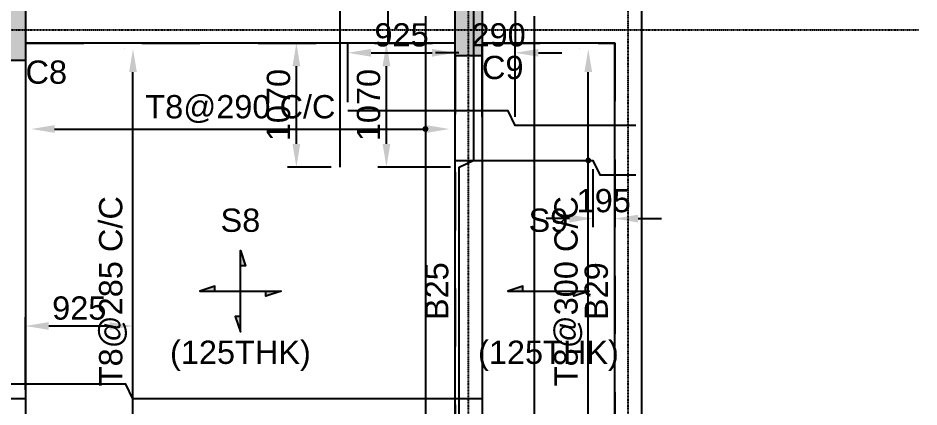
# Model space of a CAD drawing. Header units: inches. Extents: x -816171 to 9366335, y -450961 to 689132.
# Drawn here: x 6772658 to 6780404, y 263344 to 266688 of the extents above; entities that cross this region are included whole.
import ezdxf
from ezdxf.enums import TextEntityAlignment as Align

# ---------------------------------------------------------------- set-up
doc = ezdxf.new("R2010")
doc.units = ezdxf.units.IN
doc.header["$MEASUREMENT"] = 0
doc.linetypes.add('SCCenter', pattern=[1.2, 0.5, -0.3, 0.1, -0.3])
doc.linetypes.add('SCHidden', pattern=[1000, 500, -500])
for name, color, linetype in [('BarLabels', 31, 'Continuous'), ('Beam', 3, 'Continuous'), ('Beam Nos', 7, 'Continuous'), ('Column', 2, 'Continuous'), ('Column Nos', 7, 'Continuous'), ('Dimension', 31, 'Continuous'), ('Grid Line', 8, 'Continuous'), ('Plan Reinforcement', 4, 'Continuous'), ('Slab', 251, 'Continuous'), ('Slab Nos', 7, 'Continuous')]:
    doc.layers.add(name, color=color, linetype=linetype)
doc.styles.add('SC-BBS1', font='SansSerif')
doc.styles.add('SC-BBS2', font='SansSerif')
doc.dimstyles.new('SCDim', dxfattribs={"dimtxt": 200, "dimasz": 200, "dimexe": 75, "dimexo": 75, "dimgap": 50, "dimtad": 1, "dimtoh": 1, "dimdec": 0, "dimzin": 0, "dimdsep": 46, "dimtxsty": 'SC-BBS2', "dimcen": 0.09, "dimclrd": 8, "dimclre": 8, "dimclrt": 31, "dimadec": 0, "dimazin": 0, "dimtfac": 1, "dimtdec": 0, "dimtix": 1, "dimtofl": 0, "dimtmove": 0, "dimatfit": 3, "dimfxl": 1, "dimtolj": 1, "dimtzin": 0, "dimarcsym": 0})

# ---------------------------------------------------------------- blocks, each defined once
blk = doc.blocks.new('*D2598')
at = {"layer": 'DEFPOINTS', "color": 0, "transparency": 16777216}
for p in [(6775051.2, 266473), (6775426.2, 266473), (6775426.2, 265406.5)]:
    blk.add_point(p, dxfattribs=at)
at = {"layer": 'Dimension', "color": 8, "lineweight": -2, "transparency": 16777216}
for p, q in [((6775351.2, 266473), (6774976.2, 266473)), ((6775051.2, 265606.5), (6775051.2, 266273)), ((6775351.2, 265406.5), (6774976.2, 265406.5))]:
    blk.add_line(p, q, dxfattribs=at)
at = {"layer": 'Dimension', "color": 8, "transparency": 16777216}
for points in [[(6775017.8, 266273), (6775084.5, 266273), (6775051.2, 266473)], [(6775017.8, 265606.5), (6775084.5, 265606.5), (6775051.2, 265406.5)]]:
    blk.add_solid(points, dxfattribs=at)
at = {"layer": 'Dimension', "color": 31, "transparency": 16777216, "insert": (6774898.1, 265939.7), "char_height": 200, "attachment_point": 5, "rotation": 90, "style": 'SC-BBS2'}
blk.add_mtext('\\A1;1070', dxfattribs=at)
blk = doc.blocks.new('*D2539')
at = {"layer": 'BarLabels', "color": 8, "lineweight": -2, "transparency": 16777216}
blk.add_line((6772972.4, 265734), (6776167.4, 265734), dxfattribs=at)
at = {"layer": 'BarLabels', "color": 8, "transparency": 16777216}
for points in [[(6772972.4, 265767.3), (6772972.4, 265700.7), (6772772.4, 265734)], [(6776167.4, 265767.3), (6776167.4, 265700.7), (6776367.4, 265734)]]:
    blk.add_solid(points, dxfattribs=at)
at = {"layer": 'DEFPOINTS', "color": 0, "transparency": 16777216}
for p in [(6772772.4, 265734), (6776367.4, 265734), (6776367.4, 265734)]:
    blk.add_point(p, dxfattribs=at)
at = {"layer": 'BarLabels', "color": 31, "transparency": 16777216, "insert": (6774569.9, 265905.5), "char_height": 200, "attachment_point": 5, "style": 'SC-BBS2'}
blk.add_mtext('\\A1;T8@290 C/C', dxfattribs=at)
blk = doc.blocks.new('*D2540')
at = {"layer": 'DEFPOINTS', "color": 0, "transparency": 16777216}
for p in [(6775825.6, 266473), (6776450.6, 266473), (6776450.6, 265406.5)]:
    blk.add_point(p, dxfattribs=at)
at = {"layer": 'Dimension', "color": 8, "lineweight": -2, "transparency": 16777216}
for p, q in [((6776375.6, 266473), (6775750.6, 266473)), ((6775825.6, 265606.5), (6775825.6, 266273)), ((6776375.6, 265406.5), (6775750.6, 265406.5))]:
    blk.add_line(p, q, dxfattribs=at)
at = {"layer": 'Dimension', "color": 8, "transparency": 16777216}
for points in [[(6775792.3, 266273), (6775858.9, 266273), (6775825.6, 266473)], [(6775792.3, 265606.5), (6775858.9, 265606.5), (6775825.6, 265406.5)]]:
    blk.add_solid(points, dxfattribs=at)
at = {"layer": 'Dimension', "color": 31, "transparency": 16777216, "insert": (6775672.6, 265939.7), "char_height": 200, "attachment_point": 5, "rotation": 90, "style": 'SC-BBS2'}
blk.add_mtext('\\A1;1070', dxfattribs=at)
blk = doc.blocks.new('*D2542')
at = {"layer": 'BarLabels', "color": 8, "lineweight": -2, "transparency": 16777216}
blk.add_line((6772972.4, 265734), (6776167.4, 265734), dxfattribs=at)
at = {"layer": 'BarLabels', "color": 8, "transparency": 16777216}
for points in [[(6772972.4, 265767.3), (6772972.4, 265700.7), (6772772.4, 265734)], [(6776167.4, 265767.3), (6776167.4, 265700.7), (6776367.4, 265734)]]:
    blk.add_solid(points, dxfattribs=at)
at = {"layer": 'DEFPOINTS', "color": 0, "transparency": 16777216}
for p in [(6772772.4, 265734), (6776367.4, 265734), (6776367.4, 265734)]:
    blk.add_point(p, dxfattribs=at)
at = {"layer": 'BarLabels', "color": 31, "transparency": 16777216, "insert": (6774569.9, 265905.5), "char_height": 200, "attachment_point": 5, "style": 'SC-BBS2'}
blk.add_mtext('\\A1;T8@290 C/C', dxfattribs=at)
blk = doc.blocks.new('*D2545')
at = {"layer": 'BarLabels', "color": 8, "lineweight": -2, "transparency": 16777216}
for p, q in [((6773571.2, 266423), (6773571.2, 266423)), ((6773646.2, 262457), (6773646.2, 266223)), ((6773571.2, 262257), (6773571.2, 262257))]:
    blk.add_line(p, q, dxfattribs=at)
at = {"layer": 'BarLabels', "color": 8, "transparency": 16777216}
for points in [[(6773612.8, 266223), (6773679.5, 266223), (6773646.2, 266423)], [(6773612.8, 262457), (6773679.5, 262457), (6773646.2, 262257)]]:
    blk.add_solid(points, dxfattribs=at)
at = {"layer": 'DEFPOINTS', "color": 0, "transparency": 16777216}
for p in [(6773646.2, 266423), (6773646.2, 266423), (6773646.2, 262257)]:
    blk.add_point(p, dxfattribs=at)
at = {"layer": 'BarLabels', "color": 31, "transparency": 16777216, "insert": (6773474.6, 264340), "char_height": 200, "attachment_point": 5, "rotation": 90, "style": 'SC-BBS2'}
blk.add_mtext('\\A1;T8@285 C/C', dxfattribs=at)
blk = doc.blocks.new('*D2546')
at = {"layer": 'DEFPOINTS', "color": 0, "transparency": 16777216}
for p in [(6773646.2, 264040.7), (6772722.4, 263415.7), (6773646.2, 263415.7)]:
    blk.add_point(p, dxfattribs=at)
at = {"layer": 'Dimension', "color": 8, "lineweight": -2, "transparency": 16777216}
for p, q in [((6772722.4, 263490.7), (6772722.4, 264115.7)), ((6773646.2, 263490.7), (6773646.2, 264115.7)), ((6772922.4, 264040.7), (6773446.2, 264040.7))]:
    blk.add_line(p, q, dxfattribs=at)
at = {"layer": 'Dimension', "color": 8, "transparency": 16777216}
for points in [[(6772922.4, 264074.1), (6772922.4, 264007.4), (6772722.4, 264040.7)], [(6773446.2, 264074.1), (6773446.2, 264007.4), (6773646.2, 264040.7)]]:
    blk.add_solid(points, dxfattribs=at)
at = {"layer": 'Dimension', "color": 31, "transparency": 16777216, "insert": (6773184.3, 264193.7), "char_height": 200, "attachment_point": 5, "style": 'SC-BBS2'}
blk.add_mtext('\\A1;925', dxfattribs=at)
blk = doc.blocks.new('*D2548')
at = {"layer": 'BarLabels', "color": 8, "lineweight": -2, "transparency": 16777216}
for p, q in [((6773571.2, 266423), (6773571.2, 266423)), ((6773646.2, 262457), (6773646.2, 266223)), ((6773571.2, 262257), (6773571.2, 262257))]:
    blk.add_line(p, q, dxfattribs=at)
at = {"layer": 'BarLabels', "color": 8, "transparency": 16777216}
for points in [[(6773612.8, 266223), (6773679.5, 266223), (6773646.2, 266423)], [(6773612.8, 262457), (6773679.5, 262457), (6773646.2, 262257)]]:
    blk.add_solid(points, dxfattribs=at)
at = {"layer": 'DEFPOINTS', "color": 0, "transparency": 16777216}
for p in [(6773646.2, 266423), (6773646.2, 266423), (6773646.2, 262257)]:
    blk.add_point(p, dxfattribs=at)
at = {"layer": 'BarLabels', "color": 31, "transparency": 16777216, "insert": (6773474.6, 264340), "char_height": 200, "attachment_point": 5, "rotation": 90, "style": 'SC-BBS2'}
blk.add_mtext('\\A1;T8@285 C/C', dxfattribs=at)
blk = doc.blocks.new('*D2549')
at = {"layer": 'DEFPOINTS', "color": 0, "transparency": 16777216}
for p in [(6777599.1, 265464), (6777789.4, 265464), (6777789.4, 264964)]:
    blk.add_point(p, dxfattribs=at)
at = {"layer": 'Dimension', "color": 8, "lineweight": -2, "transparency": 16777216}
for p, q in [((6777599.1, 265389), (6777599.1, 264889)), ((6777789.4, 265389), (6777789.4, 264889)), ((6777399.1, 264964), (6777199.1, 264964)), ((6777989.4, 264964), (6778189.4, 264964))]:
    blk.add_line(p, q, dxfattribs=at)
at = {"layer": 'Dimension', "color": 8, "transparency": 16777216}
for points in [[(6777399.1, 264997.3), (6777399.1, 264930.7), (6777599.1, 264964)], [(6777989.4, 264997.3), (6777989.4, 264930.7), (6777789.4, 264964)]]:
    blk.add_solid(points, dxfattribs=at)
at = {"layer": 'Dimension', "color": 31, "transparency": 16777216, "insert": (6777694.2, 265117), "char_height": 200, "attachment_point": 5, "style": 'SC-BBS2'}
blk.add_mtext('\\A1;195', dxfattribs=at)
blk = doc.blocks.new('*D2550')
at = {"layer": 'BarLabels', "color": 8, "lineweight": -2, "transparency": 16777216}
for p, q in [((6777486, 266423), (6777486, 266423)), ((6777561, 262457), (6777561, 266223)), ((6777486, 262257), (6777486, 262257))]:
    blk.add_line(p, q, dxfattribs=at)
at = {"layer": 'BarLabels', "color": 8, "transparency": 16777216}
for points in [[(6777527.7, 266223), (6777594.3, 266223), (6777561, 266423)], [(6777527.7, 262457), (6777594.3, 262457), (6777561, 262257)]]:
    blk.add_solid(points, dxfattribs=at)
at = {"layer": 'DEFPOINTS', "color": 0, "transparency": 16777216}
for p in [(6777561, 266423), (6777561, 266423), (6777561, 262257)]:
    blk.add_point(p, dxfattribs=at)
at = {"layer": 'BarLabels', "color": 31, "transparency": 16777216, "insert": (6777389.5, 264340), "char_height": 200, "attachment_point": 5, "rotation": 90, "style": 'SC-BBS2'}
blk.add_mtext('\\A1;T8@300 C/C', dxfattribs=at)
blk = doc.blocks.new('*D2551')
at = {"layer": 'DEFPOINTS', "color": 0, "transparency": 16777216}
for p in [(6776932.9, 266389), (6776647.4, 265764), (6776932.9, 265764)]:
    blk.add_point(p, dxfattribs=at)
at = {"layer": 'Dimension', "color": 8, "lineweight": -2, "transparency": 16777216}
for p, q in [((6776647.4, 265839), (6776647.4, 266464)), ((6776932.9, 265839), (6776932.9, 266464)), ((6776447.4, 266389), (6776247.4, 266389)), ((6777132.9, 266389), (6777332.9, 266389))]:
    blk.add_line(p, q, dxfattribs=at)
at = {"layer": 'Dimension', "color": 8, "transparency": 16777216}
for points in [[(6776447.4, 266422.3), (6776447.4, 266355.7), (6776647.4, 266389)], [(6777132.9, 266422.3), (6777132.9, 266355.7), (6776932.9, 266389)]]:
    blk.add_solid(points, dxfattribs=at)
at = {"layer": 'Dimension', "color": 31, "transparency": 16777216, "insert": (6776790.2, 266542), "char_height": 200, "attachment_point": 5, "style": 'SC-BBS2'}
blk.add_mtext('\\A1;290', dxfattribs=at)
blk = doc.blocks.new('*D2552')
at = {"layer": 'DEFPOINTS', "color": 0, "transparency": 16777216}
for p in [(6776417.4, 266389), (6775493.7, 265889), (6776417.4, 265889)]:
    blk.add_point(p, dxfattribs=at)
at = {"layer": 'Dimension', "color": 8, "lineweight": -2, "transparency": 16777216}
for p, q in [((6775493.7, 265964), (6775493.7, 266464)), ((6776417.4, 265964), (6776417.4, 266464)), ((6775693.7, 266389), (6776217.4, 266389))]:
    blk.add_line(p, q, dxfattribs=at)
at = {"layer": 'Dimension', "color": 8, "transparency": 16777216}
for points in [[(6775693.7, 266422.3), (6775693.7, 266355.7), (6775493.7, 266389)], [(6776217.4, 266422.3), (6776217.4, 266355.7), (6776417.4, 266389)]]:
    blk.add_solid(points, dxfattribs=at)
at = {"layer": 'Dimension', "color": 31, "transparency": 16777216, "insert": (6775955.5, 266542), "char_height": 200, "attachment_point": 5, "style": 'SC-BBS2'}
blk.add_mtext('\\A1;925', dxfattribs=at)
blk = doc.blocks.new('*D2553')
at = {"layer": 'BarLabels', "color": 8, "lineweight": -2, "transparency": 16777216}
for p, q in [((6777486, 266423), (6777486, 266423)), ((6777561, 262457), (6777561, 266223)), ((6777486, 262257), (6777486, 262257))]:
    blk.add_line(p, q, dxfattribs=at)
at = {"layer": 'BarLabels', "color": 8, "transparency": 16777216}
for points in [[(6777527.7, 266223), (6777594.3, 266223), (6777561, 266423)], [(6777527.7, 262457), (6777594.3, 262457), (6777561, 262257)]]:
    blk.add_solid(points, dxfattribs=at)
at = {"layer": 'DEFPOINTS', "color": 0, "transparency": 16777216}
for p in [(6777561, 266423), (6777561, 266423), (6777561, 262257)]:
    blk.add_point(p, dxfattribs=at)
at = {"layer": 'BarLabels', "color": 31, "transparency": 16777216, "insert": (6777389.5, 264340), "char_height": 200, "attachment_point": 5, "rotation": 90, "style": 'SC-BBS2'}
blk.add_mtext('\\A1;T8@300 C/C', dxfattribs=at)

msp = doc.modelspace()

# ---------------------------------------------------------------- hatches: boundary and pattern name
at = {"layer": 'Column'}
for points in [[(6772722.41552, 266322.98594), (6772492.41552, 266322.98594), (6772492.41552, 266852.98594), (6772722.41552, 266852.98594)], [(6776647.41552, 266362.98594), (6776417.41552, 266362.98594), (6776417.41552, 266812.98594), (6776647.41552, 266812.98594)]]:
    msp.add_hatch(color=256, dxfattribs=at).paths.add_polyline_path(points, flags=0)
at = {"layer": 'Slab Nos'}
for points in [[(6774569.91552, 264689.98594), (6774613.66552, 264558.73594), (6774569.91552, 264558.73594)], [(6774351.16552, 264339.98594), (6774351.16552, 264383.73594), (6774219.91552, 264339.98594)], [(6774919.91552, 264339.98594), (6774788.66552, 264296.23594), (6774788.66552, 264339.98594)], [(6776999.66552, 264339.98594), (6776999.66552, 264383.73594), (6776868.41552, 264339.98594)], [(6777568.41552, 264339.98594), (6777437.16552, 264296.23594), (6777437.16552, 264339.98594)], [(6774569.91552, 264121.23594), (6774526.16552, 264121.23594), (6774569.91552, 263989.98594)]]:
    msp.add_hatch(color=256, dxfattribs=at).paths.add_polyline_path(points, flags=0)

# ---------------------------------------------------------------- linework, layer by layer
at = {"layer": 'BarLabels', "color": 8, "const_width": 25}
for points in [[(6776148.09412, 265733.99594, 1), (6776173.09412, 265733.99594, 1)], [(6776148.09412, 265733.99594, 1), (6776173.09412, 265733.99594, 1)], [(6777548.51552, 265463.98594, 1), (6777573.51552, 265463.98594, 1)], [(6777548.51552, 265463.98594, 1), (6777573.51552, 265463.98594, 1)]]:
    msp.add_lwpolyline(points, format="xyb", close=True, dxfattribs=at)
at = {"layer": 'Beam'}
for p, q in [((6778019.41552, 271654.98594), (6778019.41552, 266472.98594)), ((6778019.41552, 266587.98594), (6778019.41552, 261976.98594))]:
    msp.add_line(p, q, dxfattribs=at)
at = {"layer": 'Beam', "linetype": 'SCHidden'}
for p, q in [((6772722.41552, 266472.98594), (6776417.41552, 266472.98594)), ((6776647.41552, 266472.98594), (6777789.41552, 266472.98594)), ((6777789.41552, 266472.98594), (6777789.41552, 262206.98594)), ((6776417.41552, 266362.98594), (6776417.41552, 262316.98594)), ((6776647.41552, 266362.98594), (6776647.41552, 262316.98594)), ((6772722.41552, 266322.98594), (6772722.41552, 262356.98594))]:
    msp.add_line(p, q, dxfattribs=at)
at = {"layer": 'Column'}
for points in [[(6772722.41552, 266322.98594), (6772492.41552, 266322.98594), (6772492.41552, 266852.98594), (6772722.41552, 266852.98594)], [(6776647.41552, 266362.98594), (6776417.41552, 266362.98594), (6776417.41552, 266812.98594), (6776647.41552, 266812.98594)]]:
    msp.add_lwpolyline(points, close=True, dxfattribs=at)
at = {"layer": 'Grid Line', "linetype": 'SCCenter'}
for p, q in [((6776532.41552, 257457.98594), (6776532.41552, 279145.98594)), ((6777904.41552, 257457.98594), (6777904.41552, 279145.98594)), ((6766183.41552, 266587.98594), (6780404.41552, 266587.98594))]:
    msp.add_line(p, q, dxfattribs=at)
at = {"layer": 'Plan Reinforcement'}
for points in [[(6775841.16552, 266472.98594), (6775841.16552, 270330.73594), (6775966.16552, 270390.73594), (6775966.16552, 272960.23594)], [(6775551.16552, 271769.98594), (6775551.16552, 267912.23594), (6775426.16552, 267852.23594), (6775426.16552, 265406.48594)], [(6776932.91052, 271769.98594), (6776932.91052, 266472.98594)], [(6776450.59412, 261976.98594), (6776450.59412, 265406.48594), (6776575.59412, 265466.48594), (6776575.59412, 267912.23594)], [(6776160.59412, 266702.98594), (6776160.59412, 263273.48594), (6776035.59412, 263213.48594), (6776035.59412, 261500.98594)], [(6777096.05052, 266702.98594), (6777096.05052, 261976.98594)], [(6777969.41552, 265763.98594), (6776932.91552, 265763.98594), (6776872.91552, 265888.98594), (6775493.66552, 265888.98594)], [(6776417.41552, 265463.98594), (6777599.08219, 265463.98594), (6777659.08219, 265338.98594), (6777969.41552, 265338.98594)], [(6772722.41552, 263415.47844), (6769414.08219, 263415.47844), (6769354.08219, 263540.47844), (6768618.41552, 263540.47844)], [(6776647.41552, 263415.72844), (6773646.16552, 263415.72844), (6773586.16552, 263540.72844), (6771568.91552, 263540.72844)]]:
    msp.add_lwpolyline(points, dxfattribs=at)
at = {"layer": 'Slab'}
for points in [[(6776417.41552, 262206.98594), (6776417.41552, 262316.98594), (6776417.41552, 266362.98594), (6776417.41552, 266472.98594), (6772722.41552, 266472.98594), (6772722.41552, 266322.98594), (6772722.41552, 262356.98594), (6772722.41552, 262206.98594)], [(6777789.41552, 262206.98594), (6777789.41552, 266472.98594), (6776647.41552, 266472.98594), (6776647.41552, 266362.98594), (6776647.41552, 262316.98594), (6776647.41552, 262206.98594)]]:
    msp.add_lwpolyline(points, close=True, dxfattribs=at)
at = {"layer": 'Slab Nos'}
for points in [[(6774569.91552, 264121.23594), (6774526.16552, 264121.23594), (6774569.91552, 263989.98594), (6774569.91552, 264689.98594), (6774613.66552, 264558.73594), (6774569.91552, 264558.73594)], [(6774351.16552, 264339.98594), (6774351.16552, 264383.73594), (6774219.91552, 264339.98594), (6774919.91552, 264339.98594), (6774788.66552, 264296.23594), (6774788.66552, 264339.98594)], [(6776999.66552, 264339.98594), (6776999.66552, 264383.73594), (6776868.41552, 264339.98594), (6777568.41552, 264339.98594), (6777437.16552, 264296.23594), (6777437.16552, 264339.98594)]]:
    msp.add_lwpolyline(points, dxfattribs=at)

# ---------------------------------------------------------------- texts
at = {"layer": 'Beam Nos', "style": 'SC-BBS1'}
for s, p in [('B25', (6776417.41552, 264339.98594)), ('B29', (6777789.41552, 264339.98594))]:
    msp.add_text(s, height=200, rotation=90, dxfattribs=at).set_placement(p, align=Align.BOTTOM_CENTER)
at = {"layer": 'Column Nos', "style": 'SC-BBS2'}
for s, p in [('C8', (6772722.41552, 266322.98594)), ('C9', (6776647.41552, 266362.98594))]:
    msp.add_text(s, height=200, dxfattribs=at).set_placement(p, align=Align.TOP_LEFT)
at = {"layer": 'Slab Nos', "style": 'SC-BBS2'}
for s, p in [('S8', (6774569.91552, 264789.98594)), ('S9', (6777218.41552, 264789.98594))]:
    msp.add_text(s, height=200, dxfattribs=at).set_placement(p, align=Align.BOTTOM_CENTER)
for p in [(6774569.91552, 263789.98594), (6777218.41552, 263789.98594)]:
    msp.add_text('(125THK)', height=200, dxfattribs=at).set_placement(p, align=Align.MIDDLE)

# ---------------------------------------------------------------- dimensions: what is measured, and where the dimension line sits
at = {"layer": 'BarLabels'}
for base, p1, p2, angle, text, picture, middle in [((6773646.15552, 266422.98594), (6773646.15552, 262256.98594), (6773646.15552, 266422.98594), 90, 'T8@285 C/C', '*D2545', (6773646.15552, 264339.98594)), ((6773646.15552, 266422.98594), (6773646.15552, 262256.98594), (6773646.15552, 266422.98594), 90, 'T8@285 C/C', '*D2548', (6773646.15552, 264339.98594)), ((6777561.01552, 266422.98594), (6777561.01552, 262256.98594), (6777561.01552, 266422.98594), 90, 'T8@300 C/C', '*D2550', (6777561.01552, 264339.98594)), ((6777561.01552, 266422.98594), (6777561.01552, 262256.98594), (6777561.01552, 266422.98594), 90, 'T8@300 C/C', '*D2553', (6777561.01552, 264339.98594)), ((6776367.41552, 265733.99594), (6772772.41552, 265733.99594), (6776367.41552, 265733.99594), 0, 'T8@290 C/C', '*D2539', (6774569.91552, 265733.99594)), ((6776367.41552, 265733.99594), (6772772.41552, 265733.99594), (6776367.41552, 265733.99594), 0, 'T8@290 C/C', '*D2542', (6774569.91552, 265733.99594))]:
    dim = msp.add_linear_dim(base=base, p1=p1, p2=p2, angle=angle, text=text, dimstyle='SCDim', override={"dimjust": 0}, dxfattribs=at)
    dim.commit()
    dim.dimension.update_dxf_attribs({"geometry": picture, "text_midpoint": middle, "dimtype": 161})
at = {"layer": 'Dimension'}
for base, p1, p2, angle, text, picture, middle in [((6776417.41552, 266388.98594), (6775493.66552, 265888.98594), (6776417.41552, 265888.98594), 0, '925', '*D2552', (6775955.54052, 266388.98594)), ((6776932.91552, 266388.98594), (6776647.41552, 265763.98594), (6776932.91552, 265763.98594), 0, '290', '*D2551', (6776790.16552, 266388.98594)), ((6775051.16552, 266472.98594), (6775426.16552, 265406.48594), (6775426.16552, 266472.98594), 90, '1070', '*D2598', (6775051.16552, 265939.73594)), ((6775825.59412, 266472.98594), (6776450.59412, 265406.48594), (6776450.59412, 266472.98594), 90, '1070', '*D2540', (6775825.59412, 265939.73594)), ((6777789.41552, 264963.98594), (6777599.08222, 265463.98594), (6777789.41552, 265463.98594), 0, '195', '*D2549', (6777694.24887, 264963.98594)), ((6773646.16552, 264040.72844), (6772722.41552, 263415.72844), (6773646.16552, 263415.72844), 0, '925', '*D2546', (6773184.29052, 264040.72844))]:
    dim = msp.add_linear_dim(base=base, p1=p1, p2=p2, angle=angle, text=text, dimstyle='SCDim', override={"dimjust": 0}, dxfattribs=at)
    dim.commit()
    dim.dimension.update_dxf_attribs({"geometry": picture, "text_midpoint": middle, "dimtype": 161})

doc.saveas('drawing.dxf')
